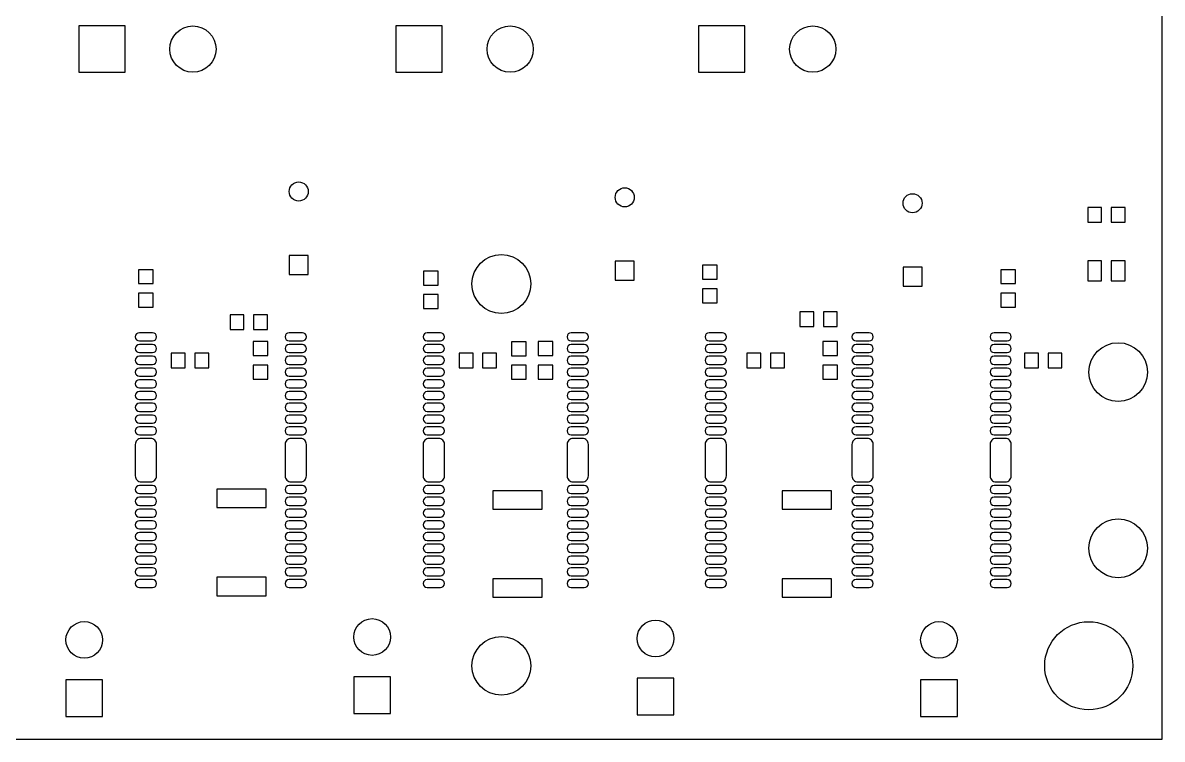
# Model space of a CAD drawing. Header units: millimetres. Extents: x 0 to 150, y 0 to 195.
# Drawn here: x 72.4 to 150, y 0 to 48.8 of the extents above; entities that cross this region are included whole.
import ezdxf

# ---------------------------------------------------------------- set-up
doc = ezdxf.new("R2010")
doc.units = ezdxf.units.MM

msp = doc.modelspace()

# ---------------------------------------------------------------- linework, layer by layer
at = {"color": 7, "linetype": 'Continuous', "lineweight": 25}
for p, q in [((150, 0), (150, 195)), ((76.225, 48.575), (76.225, 45.425)), ((79.375, 48.575), (76.225, 48.575)), ((79.375, 45.425), (79.375, 48.575)), ((97.825, 48.575), (97.825, 45.425)), ((100.975, 48.575), (97.825, 48.575)), ((100.975, 45.425), (100.975, 48.575)), ((118.425, 48.575), (118.425, 45.425)), ((121.575, 48.575), (118.425, 48.575)), ((121.575, 45.425), (121.575, 48.575)), ((76.225, 45.425), (79.375, 45.425)), ((97.825, 45.425), (100.975, 45.425)), ((118.425, 45.425), (121.575, 45.425)), ((144.925, 36.2), (144.925, 35.2)), ((145.875, 36.2), (144.925, 36.2)), ((145.875, 35.2), (145.875, 36.2)), ((146.525, 36.2), (146.525, 35.2)), ((147.475, 36.2), (146.525, 36.2)), ((147.475, 35.2), (147.475, 36.2)), ((144.925, 35.2), (145.875, 35.2)), ((146.525, 35.2), (147.475, 35.2)), ((90.55, 32.95), (90.55, 31.65)), ((91.85, 32.95), (90.55, 32.95)), ((91.85, 31.65), (91.85, 32.95)), ((80.3, 31.975), (80.3, 31.025)), ((81.3, 31.975), (80.3, 31.975)), ((81.3, 31.025), (81.3, 31.975)), ((99.7, 31.875), (99.7, 30.925)), ((100.7, 31.875), (99.7, 31.875)), ((100.7, 30.925), (100.7, 31.875)), ((112.75, 32.55), (112.75, 31.25)), ((114.05, 32.55), (112.75, 32.55)), ((114.05, 31.25), (114.05, 32.55)), ((118.7, 32.275), (118.7, 31.325)), ((119.7, 32.275), (118.7, 32.275)), ((119.7, 31.325), (119.7, 32.275)), ((132.35, 32.15), (132.35, 30.85)), ((133.65, 32.15), (132.35, 32.15)), ((133.65, 30.85), (133.65, 32.15)), ((139, 31.975), (139, 31.025)), ((140, 31.975), (139, 31.975)), ((140, 31.025), (140, 31.975)), ((144.925, 32.575), (144.925, 31.225)), ((145.875, 32.575), (144.925, 32.575)), ((145.875, 31.225), (145.875, 32.575)), ((146.525, 32.575), (146.525, 31.225)), ((147.475, 32.575), (146.525, 32.575)), ((147.475, 31.225), (147.475, 32.575)), ((90.55, 31.65), (91.85, 31.65)), ((112.75, 31.25), (114.05, 31.25)), ((118.7, 31.325), (119.7, 31.325)), ((144.925, 31.225), (145.875, 31.225)), ((146.525, 31.225), (147.475, 31.225)), ((80.3, 31.025), (81.3, 31.025)), ((80.3, 30.375), (80.3, 29.425)), ((81.3, 30.375), (80.3, 30.375)), ((81.3, 29.425), (81.3, 30.375)), ((99.7, 30.925), (100.7, 30.925)), ((99.7, 30.275), (99.7, 29.325)), ((100.7, 30.275), (99.7, 30.275)), ((100.7, 29.325), (100.7, 30.275)), ((118.7, 30.675), (118.7, 29.725)), ((119.7, 30.675), (118.7, 30.675)), ((119.7, 29.725), (119.7, 30.675)), ((132.35, 30.85), (133.65, 30.85)), ((139, 31.025), (140, 31.025)), ((139, 30.375), (139, 29.425)), ((140, 30.375), (139, 30.375)), ((140, 29.425), (140, 30.375)), ((118.7, 29.725), (119.7, 29.725)), ((80.3, 29.425), (81.3, 29.425)), ((86.525, 28.9), (86.525, 27.9)), ((87.475, 28.9), (86.525, 28.9)), ((87.475, 27.9), (87.475, 28.9)), ((88.125, 28.9), (88.125, 27.9)), ((89.075, 28.9), (88.125, 28.9)), ((89.075, 27.9), (89.075, 28.9)), ((99.7, 29.325), (100.7, 29.325)), ((125.325, 29.1), (125.325, 28.1)), ((126.275, 29.1), (125.325, 29.1)), ((126.275, 28.1), (126.275, 29.1)), ((126.925, 29.1), (126.925, 28.1)), ((127.875, 29.1), (126.925, 29.1)), ((127.875, 28.1), (127.875, 29.1)), ((139, 29.425), (140, 29.425)), ((125.325, 28.1), (126.275, 28.1)), ((126.925, 28.1), (127.875, 28.1)), ((81.25, 27.675), (80.35, 27.675)), ((86.525, 27.9), (87.475, 27.9)), ((88.125, 27.9), (89.075, 27.9)), ((91.45, 27.675), (90.55, 27.675)), ((100.85, 27.675), (99.95, 27.675)), ((110.65, 27.675), (109.75, 27.675)), ((120.05, 27.675), (119.15, 27.675)), ((130.05, 27.675), (129.15, 27.675)), ((139.45, 27.675), (138.55, 27.675)), ((80.35, 27.125), (81.25, 27.125)), ((81.25, 26.875), (80.35, 26.875)), ((88.1, 27.075), (88.1, 26.125)), ((89.1, 27.075), (88.1, 27.075)), ((89.1, 26.125), (89.1, 27.075)), ((90.55, 27.125), (91.45, 27.125)), ((91.45, 26.875), (90.55, 26.875)), ((99.95, 27.125), (100.85, 27.125)), ((100.85, 26.875), (99.95, 26.875)), ((106.68, 27.065), (105.68, 27.065)), ((105.68, 27.065), (105.68, 26.115)), ((106.68, 26.115), (106.68, 27.065)), ((107.5, 27.075), (107.5, 26.125)), ((108.5, 27.075), (107.5, 27.075)), ((108.5, 26.125), (108.5, 27.075)), ((109.75, 27.125), (110.65, 27.125)), ((110.65, 26.875), (109.75, 26.875)), ((119.15, 27.125), (120.05, 27.125)), ((120.05, 26.875), (119.15, 26.875)), ((126.9, 27.075), (126.9, 26.125)), ((127.9, 27.075), (126.9, 27.075)), ((127.9, 26.125), (127.9, 27.075)), ((129.15, 27.125), (130.05, 27.125)), ((130.05, 26.875), (129.15, 26.875)), ((138.55, 27.125), (139.45, 27.125)), ((139.45, 26.875), (138.55, 26.875)), ((80.35, 26.325), (81.25, 26.325)), ((81.25, 26.075), (80.35, 26.075)), ((82.525, 26.3), (82.525, 25.3)), ((83.475, 26.3), (82.525, 26.3)), ((83.475, 25.3), (83.475, 26.3)), ((84.125, 26.3), (84.125, 25.3)), ((85.075, 26.3), (84.125, 26.3)), ((85.075, 25.3), (85.075, 26.3)), ((88.1, 26.125), (89.1, 26.125)), ((90.55, 26.325), (91.45, 26.325)), ((91.45, 26.075), (90.55, 26.075)), ((99.95, 26.325), (100.85, 26.325)), ((100.85, 26.075), (99.95, 26.075)), ((102.125, 26.3), (102.125, 25.3)), ((103.075, 26.3), (102.125, 26.3)), ((103.075, 25.3), (103.075, 26.3)), ((103.725, 26.3), (103.725, 25.3)), ((104.675, 26.3), (103.725, 26.3)), ((104.675, 25.3), (104.675, 26.3)), ((105.68, 26.115), (106.68, 26.115)), ((107.5, 26.125), (108.5, 26.125)), ((109.75, 26.325), (110.65, 26.325)), ((110.65, 26.075), (109.75, 26.075)), ((119.15, 26.325), (120.05, 26.325)), ((120.05, 26.075), (119.15, 26.075)), ((121.725, 26.3), (121.725, 25.3)), ((122.675, 26.3), (121.725, 26.3)), ((122.675, 25.3), (122.675, 26.3)), ((123.325, 26.3), (123.325, 25.3)), ((124.275, 26.3), (123.325, 26.3)), ((124.275, 25.3), (124.275, 26.3)), ((126.9, 26.125), (127.9, 26.125)), ((129.15, 26.325), (130.05, 26.325)), ((130.05, 26.075), (129.15, 26.075)), ((138.55, 26.325), (139.45, 26.325)), ((139.45, 26.075), (138.55, 26.075)), ((140.625, 26.3), (140.625, 25.3)), ((141.575, 26.3), (140.625, 26.3)), ((141.575, 25.3), (141.575, 26.3)), ((142.225, 26.3), (142.225, 25.3)), ((143.175, 26.3), (142.225, 26.3)), ((143.175, 25.3), (143.175, 26.3)), ((80.35, 25.525), (81.25, 25.525)), ((81.25, 25.275), (80.35, 25.275)), ((82.525, 25.3), (83.475, 25.3)), ((84.125, 25.3), (85.075, 25.3)), ((88.1, 25.475), (88.1, 24.525)), ((89.1, 25.475), (88.1, 25.475)), ((89.1, 24.525), (89.1, 25.475)), ((90.55, 25.525), (91.45, 25.525)), ((91.45, 25.275), (90.55, 25.275)), ((99.95, 25.525), (100.85, 25.525)), ((100.85, 25.275), (99.95, 25.275)), ((102.125, 25.3), (103.075, 25.3)), ((103.725, 25.3), (104.675, 25.3)), ((106.68, 25.465), (105.68, 25.465)), ((105.68, 25.465), (105.68, 24.515)), ((106.68, 24.515), (106.68, 25.465)), ((107.5, 25.475), (107.5, 24.525)), ((108.5, 25.475), (107.5, 25.475)), ((108.5, 24.525), (108.5, 25.475)), ((109.75, 25.525), (110.65, 25.525)), ((110.65, 25.275), (109.75, 25.275)), ((119.15, 25.525), (120.05, 25.525)), ((120.05, 25.275), (119.15, 25.275)), ((121.725, 25.3), (122.675, 25.3)), ((123.325, 25.3), (124.275, 25.3)), ((126.9, 25.475), (126.9, 24.525)), ((127.9, 25.475), (126.9, 25.475)), ((127.9, 24.525), (127.9, 25.475)), ((129.15, 25.525), (130.05, 25.525)), ((130.05, 25.275), (129.15, 25.275)), ((138.55, 25.525), (139.45, 25.525)), ((139.45, 25.275), (138.55, 25.275)), ((140.625, 25.3), (141.575, 25.3)), ((142.225, 25.3), (143.175, 25.3)), ((80.35, 24.725), (81.25, 24.725)), ((81.25, 24.475), (80.35, 24.475)), ((88.1, 24.525), (89.1, 24.525)), ((90.55, 24.725), (91.45, 24.725)), ((91.45, 24.475), (90.55, 24.475)), ((99.95, 24.725), (100.85, 24.725)), ((100.85, 24.475), (99.95, 24.475)), ((105.68, 24.515), (106.68, 24.515)), ((107.5, 24.525), (108.5, 24.525)), ((109.75, 24.725), (110.65, 24.725)), ((110.65, 24.475), (109.75, 24.475)), ((119.15, 24.725), (120.05, 24.725)), ((120.05, 24.475), (119.15, 24.475)), ((126.9, 24.525), (127.9, 24.525)), ((129.15, 24.725), (130.05, 24.725)), ((130.05, 24.475), (129.15, 24.475)), ((138.55, 24.725), (139.45, 24.725)), ((139.45, 24.475), (138.55, 24.475)), ((80.35, 23.925), (81.25, 23.925)), ((81.25, 23.675), (80.35, 23.675)), ((90.55, 23.925), (91.45, 23.925)), ((91.45, 23.675), (90.55, 23.675)), ((99.95, 23.925), (100.85, 23.925)), ((100.85, 23.675), (99.95, 23.675)), ((109.75, 23.925), (110.65, 23.925)), ((110.65, 23.675), (109.75, 23.675)), ((119.15, 23.925), (120.05, 23.925)), ((120.05, 23.675), (119.15, 23.675)), ((129.15, 23.925), (130.05, 23.925)), ((130.05, 23.675), (129.15, 23.675)), ((138.55, 23.925), (139.45, 23.925)), ((139.45, 23.675), (138.55, 23.675)), ((80.35, 23.125), (81.25, 23.125)), ((81.25, 22.875), (80.35, 22.875)), ((90.55, 23.125), (91.45, 23.125)), ((91.45, 22.875), (90.55, 22.875)), ((99.95, 23.125), (100.85, 23.125)), ((100.85, 22.875), (99.95, 22.875)), ((109.75, 23.125), (110.65, 23.125)), ((110.65, 22.875), (109.75, 22.875)), ((119.15, 23.125), (120.05, 23.125)), ((120.05, 22.875), (119.15, 22.875)), ((129.15, 23.125), (130.05, 23.125)), ((130.05, 22.875), (129.15, 22.875)), ((138.55, 23.125), (139.45, 23.125)), ((139.45, 22.875), (138.55, 22.875)), ((80.35, 22.325), (81.25, 22.325)), ((81.25, 22.075), (80.35, 22.075)), ((90.55, 22.325), (91.45, 22.325)), ((91.45, 22.075), (90.55, 22.075)), ((99.95, 22.325), (100.85, 22.325)), ((100.85, 22.075), (99.95, 22.075)), ((109.75, 22.325), (110.65, 22.325)), ((110.65, 22.075), (109.75, 22.075)), ((119.15, 22.325), (120.05, 22.325)), ((120.05, 22.075), (119.15, 22.075)), ((129.15, 22.325), (130.05, 22.325)), ((130.05, 22.075), (129.15, 22.075)), ((138.55, 22.325), (139.45, 22.325)), ((139.45, 22.075), (138.55, 22.075)), ((80.35, 21.525), (81.25, 21.525)), ((81.25, 21.275), (80.35, 21.275)), ((90.55, 21.525), (91.45, 21.525)), ((91.45, 21.275), (90.55, 21.275)), ((99.95, 21.525), (100.85, 21.525)), ((100.85, 21.275), (99.95, 21.275)), ((109.75, 21.525), (110.65, 21.525)), ((110.65, 21.275), (109.75, 21.275)), ((119.15, 21.525), (120.05, 21.525)), ((120.05, 21.275), (119.15, 21.275)), ((129.15, 21.525), (130.05, 21.525)), ((130.05, 21.275), (129.15, 21.275)), ((138.55, 21.525), (139.45, 21.525)), ((139.45, 21.275), (138.55, 21.275)), ((80.35, 20.725), (81.25, 20.725)), ((81.125, 20.475), (80.475, 20.475)), ((90.55, 20.725), (91.45, 20.725)), ((91.325, 20.475), (90.675, 20.475)), ((99.95, 20.725), (100.85, 20.725)), ((100.725, 20.475), (100.075, 20.475)), ((109.75, 20.725), (110.65, 20.725)), ((110.525, 20.475), (109.875, 20.475)), ((119.15, 20.725), (120.05, 20.725)), ((119.925, 20.475), (119.275, 20.475)), ((129.15, 20.725), (130.05, 20.725)), ((129.925, 20.475), (129.275, 20.475)), ((138.55, 20.725), (139.45, 20.725)), ((139.325, 20.475), (138.675, 20.475)), ((80.075, 20.075), (80.075, 17.925)), ((81.525, 17.925), (81.525, 20.075)), ((90.275, 20.075), (90.275, 17.925)), ((91.725, 17.925), (91.725, 20.075)), ((99.675, 20.075), (99.675, 17.925)), ((101.125, 17.925), (101.125, 20.075)), ((109.475, 20.075), (109.475, 17.925)), ((110.925, 17.925), (110.925, 20.075)), ((118.875, 20.075), (118.875, 17.925)), ((120.325, 17.925), (120.325, 20.075)), ((128.875, 20.075), (128.875, 17.925)), ((130.325, 17.925), (130.325, 20.075)), ((138.275, 20.075), (138.275, 17.925)), ((139.725, 17.925), (139.725, 20.075)), ((81.25, 17.275), (80.35, 17.275)), ((80.475, 17.525), (81.125, 17.525)), ((91.45, 17.275), (90.55, 17.275)), ((90.675, 17.525), (91.325, 17.525)), ((100.85, 17.275), (99.95, 17.275)), ((100.075, 17.525), (100.725, 17.525)), ((110.65, 17.275), (109.75, 17.275)), ((109.875, 17.525), (110.525, 17.525)), ((120.05, 17.275), (119.15, 17.275)), ((119.275, 17.525), (119.925, 17.525)), ((130.05, 17.275), (129.15, 17.275)), ((129.275, 17.525), (129.925, 17.525)), ((139.45, 17.275), (138.55, 17.275)), ((138.675, 17.525), (139.325, 17.525)), ((80.35, 16.725), (81.25, 16.725)), ((81.25, 16.475), (80.35, 16.475)), ((85.625, 17.025), (85.625, 15.775)), ((88.975, 17.025), (85.625, 17.025)), ((88.975, 15.775), (88.975, 17.025)), ((90.55, 16.725), (91.45, 16.725)), ((91.45, 16.475), (90.55, 16.475)), ((99.95, 16.725), (100.85, 16.725)), ((100.85, 16.475), (99.95, 16.475)), ((104.425, 16.925), (104.425, 15.675)), ((107.775, 16.925), (104.425, 16.925)), ((107.775, 15.675), (107.775, 16.925)), ((109.75, 16.725), (110.65, 16.725)), ((110.65, 16.475), (109.75, 16.475)), ((119.15, 16.725), (120.05, 16.725)), ((120.05, 16.475), (119.15, 16.475)), ((124.125, 16.925), (124.125, 15.675)), ((127.475, 16.925), (124.125, 16.925)), ((127.475, 15.675), (127.475, 16.925)), ((129.15, 16.725), (130.05, 16.725)), ((130.05, 16.475), (129.15, 16.475)), ((138.55, 16.725), (139.45, 16.725)), ((139.45, 16.475), (138.55, 16.475)), ((80.35, 15.925), (81.25, 15.925)), ((81.25, 15.675), (80.35, 15.675)), ((85.625, 15.775), (88.975, 15.775)), ((90.55, 15.925), (91.45, 15.925)), ((91.45, 15.675), (90.55, 15.675)), ((99.95, 15.925), (100.85, 15.925)), ((100.85, 15.675), (99.95, 15.675)), ((104.425, 15.675), (107.775, 15.675)), ((109.75, 15.925), (110.65, 15.925)), ((110.65, 15.675), (109.75, 15.675)), ((119.15, 15.925), (120.05, 15.925)), ((120.05, 15.675), (119.15, 15.675)), ((124.125, 15.675), (127.475, 15.675)), ((129.15, 15.925), (130.05, 15.925)), ((130.05, 15.675), (129.15, 15.675)), ((138.55, 15.925), (139.45, 15.925)), ((139.45, 15.675), (138.55, 15.675)), ((80.35, 15.125), (81.25, 15.125)), ((81.25, 14.875), (80.35, 14.875)), ((90.55, 15.125), (91.45, 15.125)), ((91.45, 14.875), (90.55, 14.875)), ((99.95, 15.125), (100.85, 15.125)), ((100.85, 14.875), (99.95, 14.875)), ((109.75, 15.125), (110.65, 15.125)), ((110.65, 14.875), (109.75, 14.875)), ((119.15, 15.125), (120.05, 15.125)), ((120.05, 14.875), (119.15, 14.875)), ((129.15, 15.125), (130.05, 15.125)), ((130.05, 14.875), (129.15, 14.875)), ((138.55, 15.125), (139.45, 15.125)), ((139.45, 14.875), (138.55, 14.875)), ((80.35, 14.325), (81.25, 14.325)), ((81.25, 14.075), (80.35, 14.075)), ((90.55, 14.325), (91.45, 14.325)), ((91.45, 14.075), (90.55, 14.075)), ((99.95, 14.325), (100.85, 14.325)), ((100.85, 14.075), (99.95, 14.075)), ((109.75, 14.325), (110.65, 14.325)), ((110.65, 14.075), (109.75, 14.075)), ((119.15, 14.325), (120.05, 14.325)), ((120.05, 14.075), (119.15, 14.075)), ((129.15, 14.325), (130.05, 14.325)), ((130.05, 14.075), (129.15, 14.075)), ((138.55, 14.325), (139.45, 14.325)), ((139.45, 14.075), (138.55, 14.075)), ((80.35, 13.525), (81.25, 13.525)), ((81.25, 13.275), (80.35, 13.275)), ((90.55, 13.525), (91.45, 13.525)), ((91.45, 13.275), (90.55, 13.275)), ((99.95, 13.525), (100.85, 13.525)), ((100.85, 13.275), (99.95, 13.275)), ((109.75, 13.525), (110.65, 13.525)), ((110.65, 13.275), (109.75, 13.275)), ((119.15, 13.525), (120.05, 13.525)), ((120.05, 13.275), (119.15, 13.275)), ((129.15, 13.525), (130.05, 13.525)), ((130.05, 13.275), (129.15, 13.275)), ((138.55, 13.525), (139.45, 13.525)), ((139.45, 13.275), (138.55, 13.275)), ((80.35, 12.725), (81.25, 12.725)), ((81.25, 12.475), (80.35, 12.475)), ((90.55, 12.725), (91.45, 12.725)), ((91.45, 12.475), (90.55, 12.475)), ((99.95, 12.725), (100.85, 12.725)), ((100.85, 12.475), (99.95, 12.475)), ((109.75, 12.725), (110.65, 12.725)), ((110.65, 12.475), (109.75, 12.475)), ((119.15, 12.725), (120.05, 12.725)), ((120.05, 12.475), (119.15, 12.475)), ((129.15, 12.725), (130.05, 12.725)), ((130.05, 12.475), (129.15, 12.475)), ((138.55, 12.725), (139.45, 12.725)), ((139.45, 12.475), (138.55, 12.475)), ((80.35, 11.925), (81.25, 11.925)), ((81.25, 11.675), (80.35, 11.675)), ((90.55, 11.925), (91.45, 11.925)), ((91.45, 11.675), (90.55, 11.675)), ((99.95, 11.925), (100.85, 11.925)), ((100.85, 11.675), (99.95, 11.675)), ((109.75, 11.925), (110.65, 11.925)), ((110.65, 11.675), (109.75, 11.675)), ((119.15, 11.925), (120.05, 11.925)), ((120.05, 11.675), (119.15, 11.675)), ((129.15, 11.925), (130.05, 11.925)), ((130.05, 11.675), (129.15, 11.675)), ((138.55, 11.925), (139.45, 11.925)), ((139.45, 11.675), (138.55, 11.675)), ((80.35, 11.125), (81.25, 11.125)), ((81.25, 10.875), (80.35, 10.875)), ((85.625, 11.025), (85.625, 9.775)), ((88.975, 11.025), (85.625, 11.025)), ((88.975, 9.775), (88.975, 11.025)), ((90.55, 11.125), (91.45, 11.125)), ((91.45, 10.875), (90.55, 10.875)), ((99.95, 11.125), (100.85, 11.125)), ((100.85, 10.875), (99.95, 10.875)), ((104.425, 10.925), (104.425, 9.675)), ((107.775, 10.925), (104.425, 10.925)), ((107.775, 9.675), (107.775, 10.925)), ((109.75, 11.125), (110.65, 11.125)), ((110.65, 10.875), (109.75, 10.875)), ((119.15, 11.125), (120.05, 11.125)), ((120.05, 10.875), (119.15, 10.875)), ((124.125, 10.925), (124.125, 9.675)), ((127.475, 10.925), (124.125, 10.925)), ((127.475, 9.675), (127.475, 10.925)), ((129.15, 11.125), (130.05, 11.125)), ((130.05, 10.875), (129.15, 10.875)), ((138.55, 11.125), (139.45, 11.125)), ((139.45, 10.875), (138.55, 10.875)), ((80.35, 10.325), (81.25, 10.325)), ((90.55, 10.325), (91.45, 10.325)), ((99.95, 10.325), (100.85, 10.325)), ((109.75, 10.325), (110.65, 10.325)), ((119.15, 10.325), (120.05, 10.325)), ((129.15, 10.325), (130.05, 10.325)), ((138.55, 10.325), (139.45, 10.325)), ((85.625, 9.775), (88.975, 9.775)), ((104.425, 9.675), (107.775, 9.675)), ((124.125, 9.675), (127.475, 9.675)), ((75.35, 4.05), (75.35, 1.55)), ((77.85, 4.05), (75.35, 4.05)), ((77.85, 1.55), (77.85, 4.05)), ((94.95, 4.25), (94.95, 1.75)), ((97.45, 4.25), (94.95, 4.25)), ((97.45, 1.75), (97.45, 4.25)), ((114.25, 4.15), (114.25, 1.65)), ((116.75, 4.15), (114.25, 4.15)), ((116.75, 1.65), (116.75, 4.15)), ((133.55, 4.05), (133.55, 1.55)), ((136.05, 4.05), (133.55, 4.05)), ((136.05, 1.55), (136.05, 4.05)), ((94.95, 1.75), (97.45, 1.75)), ((114.25, 1.65), (116.75, 1.65)), ((75.35, 1.55), (77.85, 1.55)), ((133.55, 1.55), (136.05, 1.55)), ((0, 0), (150, 0))]:
    msp.add_line(p, q, dxfattribs=at)
for centre, radius in [((84, 47), 1.575), ((105.6, 47), 1.575), ((126.2, 47), 1.575), ((91.2, 37.3), 0.65), ((113.4, 36.9), 0.65), ((133, 36.5), 0.65), ((105, 31), 2), ((147, 25), 2), ((147, 13), 2), ((76.6, 6.76), 1.25), ((96.2, 6.96), 1.25), ((115.5, 6.86), 1.25), ((134.8, 6.76), 1.25), ((145, 5), 3), ((105, 5), 2)]:
    msp.add_circle(centre, radius, dxfattribs=at)
for centre, radius, start, end in [((80.35, 27.4), 0.275, 90, 270), ((81.25, 27.4), 0.275, 270, 90), ((90.55, 27.4), 0.275, 90, 270), ((91.45, 27.4), 0.275, 270, 90), ((99.95, 27.4), 0.275, 90, 270), ((100.85, 27.4), 0.275, 270, 90), ((109.75, 27.4), 0.275, 90, 270), ((110.65, 27.4), 0.275, 270, 90), ((119.15, 27.4), 0.275, 90, 270), ((120.05, 27.4), 0.275, 270, 90), ((129.15, 27.4), 0.275, 90, 270), ((130.05, 27.4), 0.275, 270, 90), ((138.55, 27.4), 0.275, 90, 270), ((139.45, 27.4), 0.275, 270, 90), ((80.35, 26.6), 0.275, 90, 270), ((81.25, 26.6), 0.275, 270, 90), ((90.55, 26.6), 0.275, 90, 270), ((91.45, 26.6), 0.275, 270, 90), ((99.95, 26.6), 0.275, 90, 270), ((100.85, 26.6), 0.275, 270, 90), ((109.75, 26.6), 0.275, 90, 270), ((110.65, 26.6), 0.275, 270, 90), ((119.15, 26.6), 0.275, 90, 270), ((120.05, 26.6), 0.275, 270, 90), ((129.15, 26.6), 0.275, 90, 270), ((130.05, 26.6), 0.275, 270, 90), ((138.55, 26.6), 0.275, 90, 270), ((139.45, 26.6), 0.275, 270, 90), ((80.35, 25.8), 0.275, 90, 270), ((81.25, 25.8), 0.275, 270, 90), ((90.55, 25.8), 0.275, 90, 270), ((91.45, 25.8), 0.275, 270, 90), ((99.95, 25.8), 0.275, 90, 270), ((100.85, 25.8), 0.275, 270, 90), ((109.75, 25.8), 0.275, 90, 270), ((110.65, 25.8), 0.275, 270, 90), ((119.15, 25.8), 0.275, 90, 270), ((120.05, 25.8), 0.275, 270, 90), ((129.15, 25.8), 0.275, 90, 270), ((130.05, 25.8), 0.275, 270, 90), ((138.55, 25.8), 0.275, 90, 270), ((139.45, 25.8), 0.275, 270, 90), ((80.35, 25), 0.275, 90, 270), ((81.25, 25), 0.275, 270, 90), ((90.55, 25), 0.275, 90, 270), ((91.45, 25), 0.275, 270, 90), ((99.95, 25), 0.275, 90, 270), ((100.85, 25), 0.275, 270, 90), ((109.75, 25), 0.275, 90, 270), ((110.65, 25), 0.275, 270, 90), ((119.15, 25), 0.275, 90, 270), ((120.05, 25), 0.275, 270, 90), ((129.15, 25), 0.275, 90, 270), ((130.05, 25), 0.275, 270, 90), ((138.55, 25), 0.275, 90, 270), ((139.45, 25), 0.275, 270, 90), ((80.35, 24.2), 0.275, 90, 270), ((81.25, 24.2), 0.275, 270, 90), ((90.55, 24.2), 0.275, 90, 270), ((91.45, 24.2), 0.275, 270, 90), ((99.95, 24.2), 0.275, 90, 270), ((100.85, 24.2), 0.275, 270, 90), ((109.75, 24.2), 0.275, 90, 270), ((110.65, 24.2), 0.275, 270, 90), ((119.15, 24.2), 0.275, 90, 270), ((120.05, 24.2), 0.275, 270, 90), ((129.15, 24.2), 0.275, 90, 270), ((130.05, 24.2), 0.275, 270, 90), ((138.55, 24.2), 0.275, 90, 270), ((139.45, 24.2), 0.275, 270, 90), ((80.35, 23.4), 0.275, 90, 270), ((81.25, 23.4), 0.275, 270, 90), ((90.55, 23.4), 0.275, 90, 270), ((91.45, 23.4), 0.275, 270, 90), ((99.95, 23.4), 0.275, 90, 270), ((100.85, 23.4), 0.275, 270, 90), ((109.75, 23.4), 0.275, 90, 270), ((110.65, 23.4), 0.275, 270, 90), ((119.15, 23.4), 0.275, 90, 270), ((120.05, 23.4), 0.275, 270, 90), ((129.15, 23.4), 0.275, 90, 270), ((130.05, 23.4), 0.275, 270, 90), ((138.55, 23.4), 0.275, 90, 270), ((139.45, 23.4), 0.275, 270, 90), ((80.35, 22.6), 0.275, 90, 270), ((81.25, 22.6), 0.275, 270, 90), ((90.55, 22.6), 0.275, 90, 270), ((91.45, 22.6), 0.275, 270, 90), ((99.95, 22.6), 0.275, 90, 270), ((100.85, 22.6), 0.275, 270, 90), ((109.75, 22.6), 0.275, 90, 270), ((110.65, 22.6), 0.275, 270, 90), ((119.15, 22.6), 0.275, 90, 270), ((120.05, 22.6), 0.275, 270, 90), ((129.15, 22.6), 0.275, 90, 270), ((130.05, 22.6), 0.275, 270, 90), ((138.55, 22.6), 0.275, 90, 270), ((139.45, 22.6), 0.275, 270, 90), ((80.35, 21.8), 0.275, 90, 270), ((81.25, 21.8), 0.275, 270, 90), ((90.55, 21.8), 0.275, 90, 270), ((91.45, 21.8), 0.275, 270, 90), ((99.95, 21.8), 0.275, 90, 270), ((100.85, 21.8), 0.275, 270, 90), ((109.75, 21.8), 0.275, 90, 270), ((110.65, 21.8), 0.275, 270, 90), ((119.15, 21.8), 0.275, 90, 270), ((120.05, 21.8), 0.275, 270, 90), ((129.15, 21.8), 0.275, 90, 270), ((130.05, 21.8), 0.275, 270, 90), ((138.55, 21.8), 0.275, 90, 270), ((139.45, 21.8), 0.275, 270, 90), ((80.35, 21), 0.275, 90, 270), ((81.25, 21), 0.275, 270, 90), ((90.55, 21), 0.275, 90, 270), ((91.45, 21), 0.275, 270, 90), ((99.95, 21), 0.275, 90, 270), ((100.85, 21), 0.275, 270, 90), ((109.75, 21), 0.275, 90, 270), ((110.65, 21), 0.275, 270, 90), ((119.15, 21), 0.275, 90, 270), ((120.05, 21), 0.275, 270, 90), ((129.15, 21), 0.275, 90, 270), ((130.05, 21), 0.275, 270, 90), ((138.55, 21), 0.275, 90, 270), ((139.45, 21), 0.275, 270, 90), ((80.475, 20.075), 0.4, 89.99996, 180.00004), ((81.125, 20.075), 0.4, 359.99996, 90.00004), ((90.675, 20.075), 0.4, 89.99996, 180.00004), ((91.325, 20.075), 0.4, 359.99996, 90.00004), ((100.075, 20.075), 0.4, 89.99996, 180.00004), ((100.725, 20.075), 0.4, 359.99996, 90.00004), ((109.875, 20.075), 0.4, 89.99996, 180.00004), ((110.525, 20.075), 0.4, 359.99996, 90.00004), ((119.275, 20.075), 0.4, 89.99996, 180.00004), ((119.925, 20.075), 0.4, 359.99996, 90.00004), ((129.275, 20.075), 0.4, 89.99996, 180.00004), ((129.925, 20.075), 0.4, 359.99996, 90.00004), ((138.675, 20.075), 0.4, 89.99996, 180.00004), ((139.325, 20.075), 0.4, 359.99996, 90.00004), ((80.475, 17.925), 0.4, 179.99996, 270.00004), ((81.125, 17.925), 0.4, 269.99996, 0.00004), ((90.675, 17.925), 0.4, 179.99996, 270.00004), ((91.325, 17.925), 0.4, 269.99996, 0.00004), ((100.075, 17.925), 0.4, 179.99996, 270.00004), ((100.725, 17.925), 0.4, 269.99996, 0.00004), ((109.875, 17.925), 0.4, 179.99996, 270.00004), ((110.525, 17.925), 0.4, 269.99996, 0.00004), ((119.275, 17.925), 0.4, 179.99996, 270.00004), ((119.925, 17.925), 0.4, 269.99996, 0.00004), ((129.275, 17.925), 0.4, 179.99996, 270.00004), ((129.925, 17.925), 0.4, 269.99996, 0.00004), ((138.675, 17.925), 0.4, 179.99996, 270.00004), ((139.325, 17.925), 0.4, 269.99996, 0.00004), ((80.35, 17), 0.275, 90, 270), ((81.25, 17), 0.275, 270, 90), ((90.55, 17), 0.275, 90, 270), ((91.45, 17), 0.275, 270, 90), ((99.95, 17), 0.275, 90, 270), ((100.85, 17), 0.275, 270, 90), ((109.75, 17), 0.275, 90, 270), ((110.65, 17), 0.275, 270, 90), ((119.15, 17), 0.275, 90, 270), ((120.05, 17), 0.275, 270, 90), ((129.15, 17), 0.275, 90, 270), ((130.05, 17), 0.275, 270, 90), ((138.55, 17), 0.275, 90, 270), ((139.45, 17), 0.275, 270, 90), ((80.35, 16.2), 0.275, 90, 270), ((81.25, 16.2), 0.275, 270, 90), ((90.55, 16.2), 0.275, 90, 270), ((91.45, 16.2), 0.275, 270, 90), ((99.95, 16.2), 0.275, 90, 270), ((100.85, 16.2), 0.275, 270, 90), ((109.75, 16.2), 0.275, 90, 270), ((110.65, 16.2), 0.275, 270, 90), ((119.15, 16.2), 0.275, 90, 270), ((120.05, 16.2), 0.275, 270, 90), ((129.15, 16.2), 0.275, 90, 270), ((130.05, 16.2), 0.275, 270, 90), ((138.55, 16.2), 0.275, 90, 270), ((139.45, 16.2), 0.275, 270, 90), ((80.35, 15.4), 0.275, 90, 270), ((81.25, 15.4), 0.275, 270, 90), ((90.55, 15.4), 0.275, 90, 270), ((91.45, 15.4), 0.275, 270, 90), ((99.95, 15.4), 0.275, 90, 270), ((100.85, 15.4), 0.275, 270, 90), ((109.75, 15.4), 0.275, 90, 270), ((110.65, 15.4), 0.275, 270, 90), ((119.15, 15.4), 0.275, 90, 270), ((120.05, 15.4), 0.275, 270, 90), ((129.15, 15.4), 0.275, 90, 270), ((130.05, 15.4), 0.275, 270, 90), ((138.55, 15.4), 0.275, 90, 270), ((139.45, 15.4), 0.275, 270, 90), ((80.35, 14.6), 0.275, 90, 270), ((81.25, 14.6), 0.275, 270, 90), ((90.55, 14.6), 0.275, 90, 270), ((91.45, 14.6), 0.275, 270, 90), ((99.95, 14.6), 0.275, 90, 270), ((100.85, 14.6), 0.275, 270, 90), ((109.75, 14.6), 0.275, 90, 270), ((110.65, 14.6), 0.275, 270, 90), ((119.15, 14.6), 0.275, 90, 270), ((120.05, 14.6), 0.275, 270, 90), ((129.15, 14.6), 0.275, 90, 270), ((130.05, 14.6), 0.275, 270, 90), ((138.55, 14.6), 0.275, 90, 270), ((139.45, 14.6), 0.275, 270, 90), ((80.35, 13.8), 0.275, 90, 270), ((81.25, 13.8), 0.275, 270, 90), ((90.55, 13.8), 0.275, 90, 270), ((91.45, 13.8), 0.275, 270, 90), ((99.95, 13.8), 0.275, 90, 270), ((100.85, 13.8), 0.275, 270, 90), ((109.75, 13.8), 0.275, 90, 270), ((110.65, 13.8), 0.275, 270, 90), ((119.15, 13.8), 0.275, 90, 270), ((120.05, 13.8), 0.275, 270, 90), ((129.15, 13.8), 0.275, 90, 270), ((130.05, 13.8), 0.275, 270, 90), ((138.55, 13.8), 0.275, 90, 270), ((139.45, 13.8), 0.275, 270, 90), ((80.35, 13), 0.275, 90, 270), ((81.25, 13), 0.275, 270, 90), ((90.55, 13), 0.275, 90, 270), ((91.45, 13), 0.275, 270, 90), ((99.95, 13), 0.275, 90, 270), ((100.85, 13), 0.275, 270, 90), ((109.75, 13), 0.275, 90, 270), ((110.65, 13), 0.275, 270, 90), ((119.15, 13), 0.275, 90, 270), ((120.05, 13), 0.275, 270, 90), ((129.15, 13), 0.275, 90, 270), ((130.05, 13), 0.275, 270, 90), ((138.55, 13), 0.275, 90, 270), ((139.45, 13), 0.275, 270, 90), ((80.35, 12.2), 0.275, 90, 270), ((81.25, 12.2), 0.275, 270, 90), ((90.55, 12.2), 0.275, 90, 270), ((91.45, 12.2), 0.275, 270, 90), ((99.95, 12.2), 0.275, 90, 270), ((100.85, 12.2), 0.275, 270, 90), ((109.75, 12.2), 0.275, 90, 270), ((110.65, 12.2), 0.275, 270, 90), ((119.15, 12.2), 0.275, 90, 270), ((120.05, 12.2), 0.275, 270, 90), ((129.15, 12.2), 0.275, 90, 270), ((130.05, 12.2), 0.275, 270, 90), ((138.55, 12.2), 0.275, 90, 270), ((139.45, 12.2), 0.275, 270, 90), ((80.35, 11.4), 0.275, 90, 270), ((81.25, 11.4), 0.275, 270, 90), ((90.55, 11.4), 0.275, 90, 270), ((91.45, 11.4), 0.275, 270, 90), ((99.95, 11.4), 0.275, 90, 270), ((100.85, 11.4), 0.275, 270, 90), ((109.75, 11.4), 0.275, 90, 270), ((110.65, 11.4), 0.275, 270, 90), ((119.15, 11.4), 0.275, 90, 270), ((120.05, 11.4), 0.275, 270, 90), ((129.15, 11.4), 0.275, 90, 270), ((130.05, 11.4), 0.275, 270, 90), ((138.55, 11.4), 0.275, 90, 270), ((139.45, 11.4), 0.275, 270, 90), ((80.35, 10.6), 0.275, 90, 270), ((81.25, 10.6), 0.275, 270, 90), ((90.55, 10.6), 0.275, 90, 270), ((91.45, 10.6), 0.275, 270, 90), ((99.95, 10.6), 0.275, 90, 270), ((100.85, 10.6), 0.275, 270, 90), ((109.75, 10.6), 0.275, 90, 270), ((110.65, 10.6), 0.275, 270, 90), ((119.15, 10.6), 0.275, 90, 270), ((120.05, 10.6), 0.275, 270, 90), ((129.15, 10.6), 0.275, 90, 270), ((130.05, 10.6), 0.275, 270, 90), ((138.55, 10.6), 0.275, 90, 270), ((139.45, 10.6), 0.275, 270, 90)]:
    msp.add_arc(centre, radius, start, end, dxfattribs=at)

doc.saveas('drawing.dxf')
